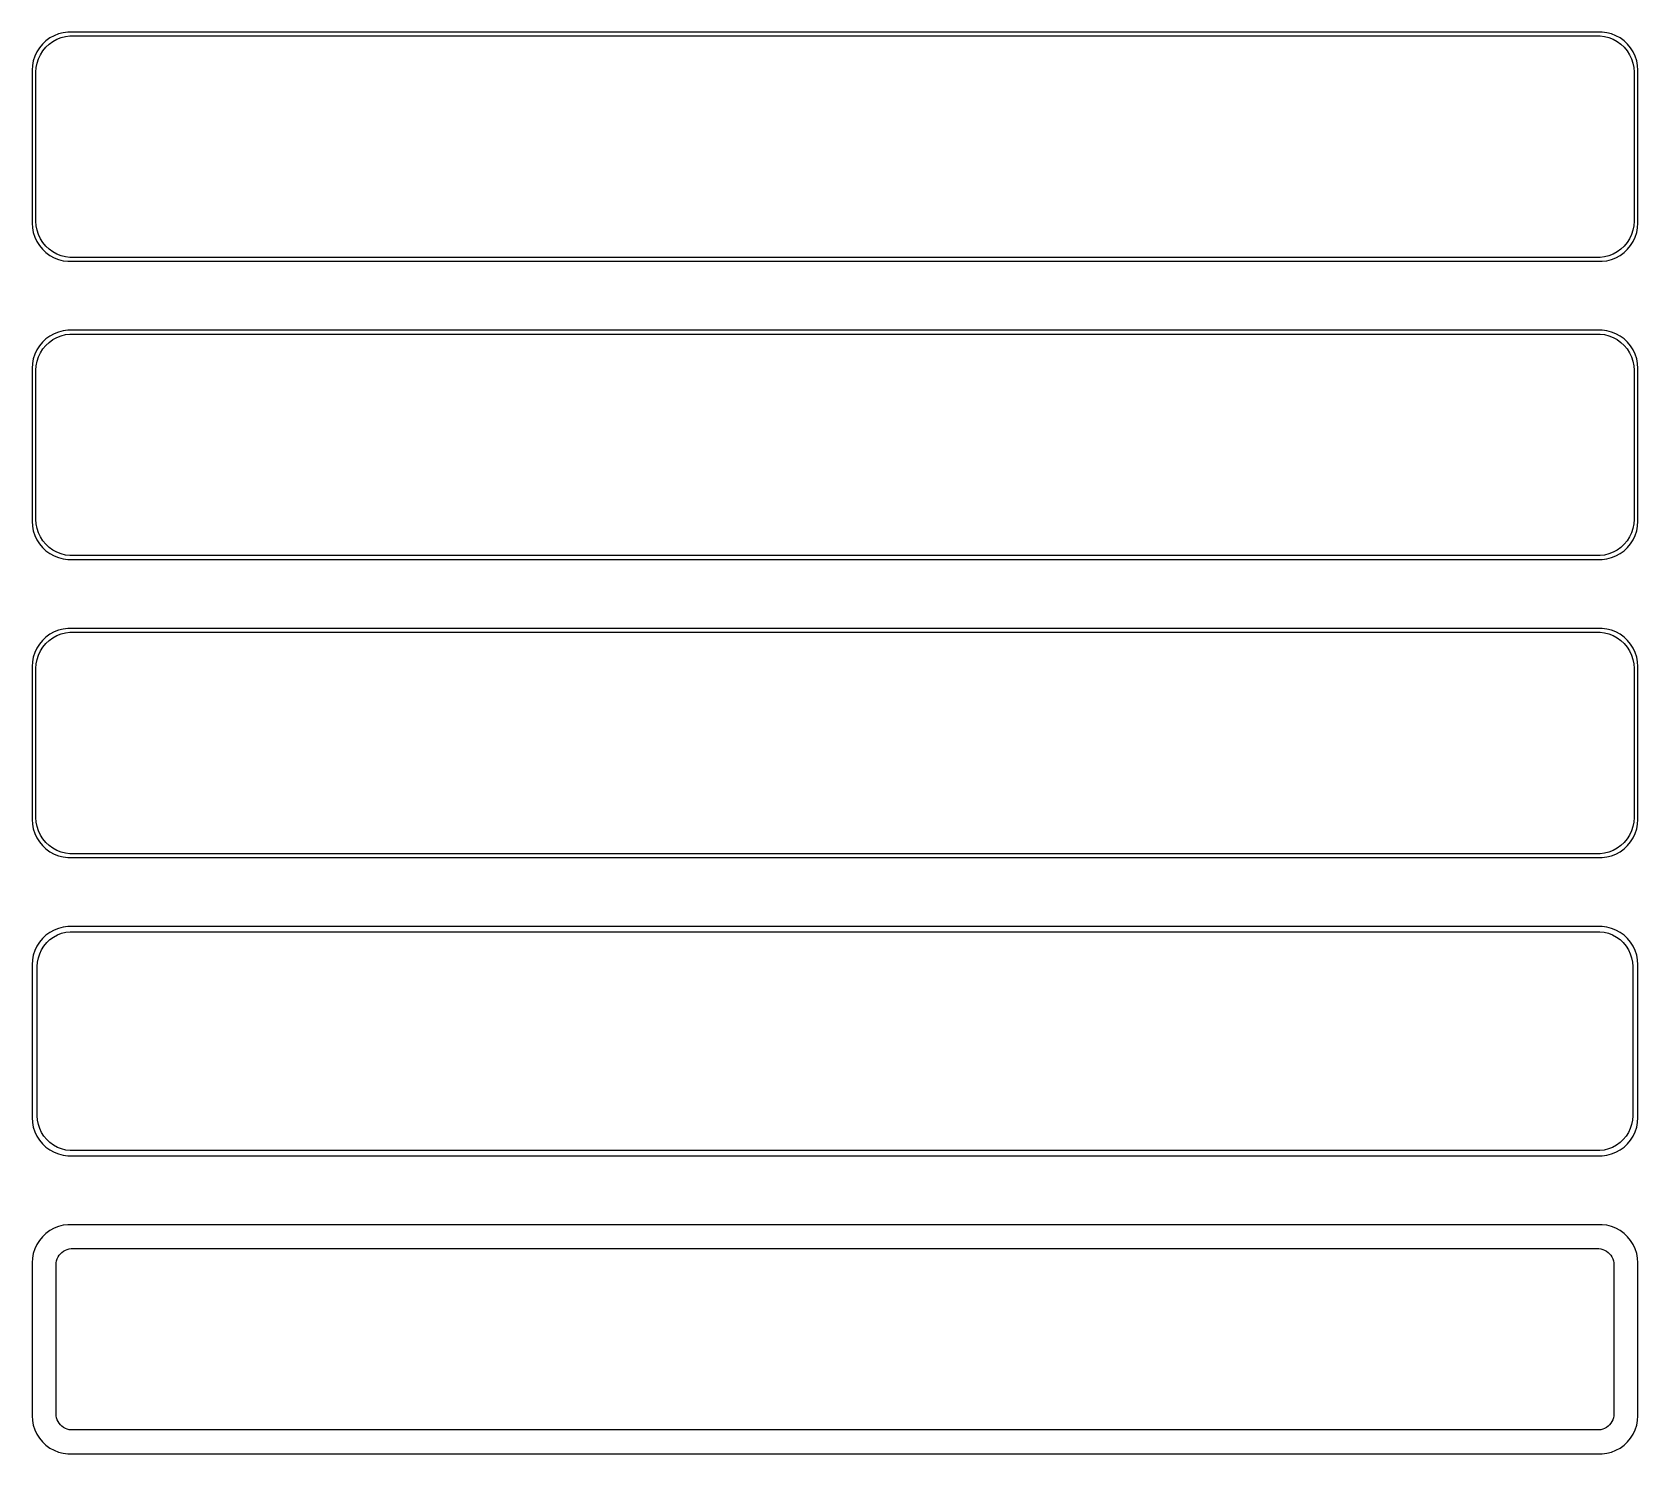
# Model space of a CAD drawing. Header units: metres. Extents: x -105 to 105, y 180 to 366.
import ezdxf

# ---------------------------------------------------------------- set-up
doc = ezdxf.new("R2010")
doc.units = ezdxf.units.M

msp = doc.modelspace()

# ---------------------------------------------------------------- linework, layer by layer
for p, q in [((-102.129, 365.524), (-102.679, 365.222)), ((-101.545, 365.755), (-102.129, 365.524)), ((-100.937, 365.911), (-101.545, 365.755)), ((-101.218, 365.268), (-100.64, 365.416)), ((-100.314, 365.99), (-100.937, 365.911)), ((-100.64, 365.416), (-100.048, 365.491)), ((100.314, 365.99), (-100.314, 365.99)), ((-100.048, 365.491), (100.048, 365.491)), ((100.048, 365.491), (100.64, 365.416)), ((100.937, 365.911), (100.314, 365.99)), ((100.64, 365.416), (101.218, 365.268)), ((101.545, 365.755), (100.937, 365.911)), ((102.129, 365.524), (101.545, 365.755)), ((102.679, 365.222), (102.129, 365.524)), ((-104.382, 363.409), (-104.649, 362.841)), ((-104.045, 363.939), (-104.382, 363.409)), ((-103.645, 364.423), (-104.045, 363.939)), ((-103.912, 363.038), (-103.593, 363.542)), ((-103.187, 364.853), (-103.645, 364.423)), ((-103.593, 363.542), (-103.213, 364.002)), ((-103.213, 364.002), (-102.778, 364.41)), ((-102.679, 365.222), (-103.187, 364.853)), ((-102.778, 364.41), (-102.295, 364.761)), ((-102.295, 364.761), (-101.772, 365.048)), ((-101.772, 365.048), (-101.218, 365.268)), ((101.218, 365.268), (101.772, 365.048)), ((101.772, 365.048), (102.295, 364.761)), ((102.295, 364.761), (102.778, 364.41)), ((103.187, 364.853), (102.679, 365.222)), ((102.778, 364.41), (103.213, 364.002)), ((103.645, 364.423), (103.187, 364.853)), ((103.213, 364.002), (103.593, 363.542)), ((103.593, 363.542), (103.912, 363.038)), ((104.045, 363.939), (103.645, 364.423)), ((104.382, 363.409), (104.045, 363.939)), ((104.649, 362.841), (104.382, 363.409)), ((-104.961, 361.627), (-105, 361)), ((-104.843, 362.243), (-104.961, 361.627)), ((-104.649, 362.841), (-104.843, 362.243)), ((-104.5, 360.75), (-104.463, 361.345)), ((-104.463, 361.345), (-104.351, 361.931)), ((-104.351, 361.931), (-104.166, 362.499)), ((-104.166, 362.499), (-103.912, 363.038)), ((103.912, 363.038), (104.166, 362.499)), ((104.166, 362.499), (104.351, 361.931)), ((104.351, 361.931), (104.463, 361.345)), ((104.463, 361.345), (104.5, 360.75)), ((104.843, 362.243), (104.649, 362.841)), ((104.961, 361.627), (104.843, 362.243)), ((105, 361), (104.961, 361.627)), ((-105, 361), (-105, 341)), ((-104.5, 341.25), (-104.5, 360.75)), ((104.5, 360.75), (104.5, 341.25)), ((105, 341), (105, 361)), ((-105, 341), (-104.961, 340.373)), ((-104.961, 340.373), (-104.843, 339.757)), ((-104.463, 340.655), (-104.5, 341.25)), ((-104.351, 340.069), (-104.463, 340.655)), ((104.463, 340.655), (104.351, 340.069)), ((104.5, 341.25), (104.463, 340.655)), ((104.843, 339.757), (104.961, 340.373)), ((104.961, 340.373), (105, 341)), ((-104.843, 339.757), (-104.649, 339.159)), ((-104.649, 339.159), (-104.382, 338.591)), ((-104.382, 338.591), (-104.045, 338.061)), ((-104.166, 339.501), (-104.351, 340.069)), ((-103.912, 338.962), (-104.166, 339.501)), ((-103.593, 338.458), (-103.912, 338.962)), ((-103.213, 337.998), (-103.593, 338.458)), ((103.593, 338.458), (103.213, 337.998)), ((103.912, 338.962), (103.593, 338.458)), ((104.166, 339.501), (103.912, 338.962)), ((104.045, 338.061), (104.382, 338.591)), ((104.351, 340.069), (104.166, 339.501)), ((104.382, 338.591), (104.649, 339.159)), ((104.649, 339.159), (104.843, 339.757)), ((-104.045, 338.061), (-103.645, 337.577)), ((-103.645, 337.577), (-103.187, 337.147)), ((-102.778, 337.59), (-103.213, 337.998)), ((-103.187, 337.147), (-102.679, 336.778)), ((-102.295, 337.239), (-102.778, 337.59)), ((-102.679, 336.778), (-102.129, 336.476)), ((-101.772, 336.952), (-102.295, 337.239)), ((-102.129, 336.476), (-101.545, 336.245)), ((-101.218, 336.732), (-101.772, 336.952)), ((-101.545, 336.245), (-100.937, 336.089)), ((-100.64, 336.584), (-101.218, 336.732)), ((-100.937, 336.089), (-100.314, 336.01)), ((-100.048, 336.509), (-100.64, 336.584)), ((-100.314, 336.01), (100.314, 336.01)), ((100.048, 336.509), (-100.048, 336.509)), ((100.64, 336.584), (100.048, 336.509)), ((100.314, 336.01), (100.937, 336.089)), ((101.218, 336.732), (100.64, 336.584)), ((100.937, 336.089), (101.545, 336.245)), ((101.772, 336.952), (101.218, 336.732)), ((101.545, 336.245), (102.129, 336.476)), ((102.295, 337.239), (101.772, 336.952)), ((102.129, 336.476), (102.679, 336.778)), ((102.778, 337.59), (102.295, 337.239)), ((102.679, 336.778), (103.187, 337.147)), ((103.213, 337.998), (102.778, 337.59)), ((103.187, 337.147), (103.645, 337.577)), ((103.645, 337.577), (104.045, 338.061)), ((-103.187, 325.853), (-103.645, 325.423)), ((-102.679, 326.222), (-103.187, 325.853)), ((-102.778, 325.41), (-102.295, 325.761)), ((-102.129, 326.524), (-102.679, 326.222)), ((-102.295, 325.761), (-101.772, 326.048)), ((-101.545, 326.755), (-102.129, 326.524)), ((-101.772, 326.048), (-101.218, 326.268)), ((-100.937, 326.911), (-101.545, 326.755)), ((-101.218, 326.268), (-100.64, 326.416)), ((-100.314, 326.99), (-100.937, 326.911)), ((-100.64, 326.416), (-100.048, 326.491)), ((100.314, 326.99), (-100.314, 326.99)), ((-100.048, 326.491), (100.048, 326.491)), ((100.048, 326.491), (100.64, 326.416)), ((100.937, 326.911), (100.314, 326.99)), ((100.64, 326.416), (101.218, 326.268)), ((101.545, 326.755), (100.937, 326.911)), ((101.218, 326.268), (101.772, 326.048)), ((102.129, 326.524), (101.545, 326.755)), ((101.772, 326.048), (102.295, 325.761)), ((102.679, 326.222), (102.129, 326.524)), ((102.295, 325.761), (102.778, 325.41)), ((103.187, 325.853), (102.679, 326.222)), ((103.645, 325.423), (103.187, 325.853)), ((-104.649, 323.841), (-104.843, 323.243)), ((-104.382, 324.409), (-104.649, 323.841)), ((-104.045, 324.939), (-104.382, 324.409)), ((-104.351, 322.931), (-104.166, 323.499)), ((-104.166, 323.499), (-103.912, 324.038)), ((-103.645, 325.423), (-104.045, 324.939)), ((-103.912, 324.038), (-103.593, 324.542)), ((-103.593, 324.542), (-103.213, 325.002)), ((-103.213, 325.002), (-102.778, 325.41)), ((102.778, 325.41), (103.213, 325.002)), ((103.213, 325.002), (103.593, 324.542)), ((103.593, 324.542), (103.912, 324.038)), ((104.045, 324.939), (103.645, 325.423)), ((103.912, 324.038), (104.166, 323.499)), ((104.382, 324.409), (104.045, 324.939)), ((104.166, 323.499), (104.351, 322.931)), ((104.649, 323.841), (104.382, 324.409)), ((104.843, 323.243), (104.649, 323.841)), ((-104.961, 322.627), (-105, 322)), ((-105, 322), (-105, 302)), ((-104.843, 323.243), (-104.961, 322.627)), ((-104.5, 321.75), (-104.463, 322.345)), ((-104.5, 302.25), (-104.5, 321.75)), ((-104.463, 322.345), (-104.351, 322.931)), ((104.351, 322.931), (104.463, 322.345)), ((104.463, 322.345), (104.5, 321.75)), ((104.5, 321.75), (104.5, 302.25)), ((104.961, 322.627), (104.843, 323.243)), ((105, 322), (104.961, 322.627)), ((105, 302), (105, 322)), ((-105, 302), (-104.961, 301.373)), ((-104.961, 301.373), (-104.843, 300.757)), ((-104.843, 300.757), (-104.649, 300.159)), ((-104.463, 301.655), (-104.5, 302.25)), ((-104.351, 301.069), (-104.463, 301.655)), ((-104.166, 300.501), (-104.351, 301.069)), ((-103.912, 299.962), (-104.166, 300.501)), ((104.166, 300.501), (103.912, 299.962)), ((104.351, 301.069), (104.166, 300.501)), ((104.463, 301.655), (104.351, 301.069)), ((104.5, 302.25), (104.463, 301.655)), ((104.649, 300.159), (104.843, 300.757)), ((104.843, 300.757), (104.961, 301.373)), ((104.961, 301.373), (105, 302)), ((-104.649, 300.159), (-104.382, 299.591)), ((-104.382, 299.591), (-104.045, 299.061)), ((-104.045, 299.061), (-103.645, 298.577)), ((-103.593, 299.458), (-103.912, 299.962)), ((-103.645, 298.577), (-103.187, 298.147)), ((-103.213, 298.998), (-103.593, 299.458)), ((-102.778, 298.59), (-103.213, 298.998)), ((-102.295, 298.239), (-102.778, 298.59)), ((-101.772, 297.952), (-102.295, 298.239)), ((102.295, 298.239), (101.772, 297.952)), ((102.778, 298.59), (102.295, 298.239)), ((103.213, 298.998), (102.778, 298.59)), ((103.187, 298.147), (103.645, 298.577)), ((103.593, 299.458), (103.213, 298.998)), ((103.912, 299.962), (103.593, 299.458)), ((103.645, 298.577), (104.045, 299.061)), ((104.045, 299.061), (104.382, 299.591)), ((104.382, 299.591), (104.649, 300.159)), ((-103.187, 298.147), (-102.679, 297.778)), ((-102.679, 297.778), (-102.129, 297.476)), ((-102.129, 297.476), (-101.545, 297.245)), ((-101.218, 297.732), (-101.772, 297.952)), ((-101.545, 297.245), (-100.937, 297.089)), ((-100.64, 297.584), (-101.218, 297.732)), ((-100.937, 297.089), (-100.314, 297.01)), ((-100.048, 297.509), (-100.64, 297.584)), ((-100.314, 297.01), (100.314, 297.01)), ((100.048, 297.509), (-100.048, 297.509)), ((100.64, 297.584), (100.048, 297.509)), ((100.314, 297.01), (100.937, 297.089)), ((101.218, 297.732), (100.64, 297.584)), ((100.937, 297.089), (101.545, 297.245)), ((101.772, 297.952), (101.218, 297.732)), ((101.545, 297.245), (102.129, 297.476)), ((102.129, 297.476), (102.679, 297.778)), ((102.679, 297.778), (103.187, 298.147)), ((-101.545, 287.755), (-102.129, 287.524)), ((-100.937, 287.911), (-101.545, 287.755)), ((-100.314, 287.99), (-100.937, 287.911)), ((100.314, 287.99), (-100.314, 287.99)), ((100.937, 287.911), (100.314, 287.99)), ((101.545, 287.755), (100.937, 287.911)), ((102.129, 287.524), (101.545, 287.755)), ((-104.045, 285.939), (-104.382, 285.409)), ((-103.645, 286.423), (-104.045, 285.939)), ((-103.187, 286.853), (-103.645, 286.423)), ((-103.593, 285.542), (-103.213, 286.002)), ((-103.213, 286.002), (-102.778, 286.41)), ((-102.679, 287.222), (-103.187, 286.853)), ((-102.778, 286.41), (-102.295, 286.761)), ((-102.129, 287.524), (-102.679, 287.222)), ((-102.295, 286.761), (-101.772, 287.048)), ((-101.772, 287.048), (-101.218, 287.268)), ((-101.218, 287.268), (-100.64, 287.416)), ((-100.64, 287.416), (-100.048, 287.491)), ((-100.048, 287.491), (100.048, 287.491)), ((100.048, 287.491), (100.64, 287.416)), ((100.64, 287.416), (101.218, 287.268)), ((101.218, 287.268), (101.772, 287.048)), ((101.772, 287.048), (102.295, 286.761)), ((102.679, 287.222), (102.129, 287.524)), ((102.295, 286.761), (102.778, 286.41)), ((103.187, 286.853), (102.679, 287.222)), ((102.778, 286.41), (103.213, 286.002)), ((103.645, 286.423), (103.187, 286.853)), ((103.213, 286.002), (103.593, 285.542)), ((104.045, 285.939), (103.645, 286.423)), ((104.382, 285.409), (104.045, 285.939)), ((-104.961, 283.627), (-105, 283)), ((-104.843, 284.243), (-104.961, 283.627)), ((-104.649, 284.841), (-104.843, 284.243)), ((-104.382, 285.409), (-104.649, 284.841)), ((-104.463, 283.345), (-104.351, 283.931)), ((-104.351, 283.931), (-104.166, 284.499)), ((-104.166, 284.499), (-103.912, 285.038)), ((-103.912, 285.038), (-103.593, 285.542)), ((103.593, 285.542), (103.912, 285.038)), ((103.912, 285.038), (104.166, 284.499)), ((104.166, 284.499), (104.351, 283.931)), ((104.351, 283.931), (104.463, 283.345)), ((104.649, 284.841), (104.382, 285.409)), ((104.843, 284.243), (104.649, 284.841)), ((104.961, 283.627), (104.843, 284.243)), ((105, 283), (104.961, 283.627)), ((-105, 283), (-105, 263)), ((-104.5, 282.75), (-104.463, 283.345)), ((-104.5, 263.25), (-104.5, 282.75)), ((104.463, 283.345), (104.5, 282.75)), ((104.5, 282.75), (104.5, 263.25)), ((105, 263), (105, 283)), ((-105, 263), (-104.961, 262.373)), ((-104.463, 262.655), (-104.5, 263.25)), ((-104.351, 262.069), (-104.463, 262.655)), ((104.463, 262.655), (104.351, 262.069)), ((104.5, 263.25), (104.463, 262.655)), ((104.961, 262.373), (105, 263)), ((-104.961, 262.373), (-104.843, 261.757)), ((-104.843, 261.757), (-104.649, 261.159)), ((-104.649, 261.159), (-104.382, 260.591)), ((-104.382, 260.591), (-104.045, 260.061)), ((-104.166, 261.501), (-104.351, 262.069)), ((-103.912, 260.962), (-104.166, 261.501)), ((-103.593, 260.458), (-103.912, 260.962)), ((-103.213, 259.998), (-103.593, 260.458)), ((103.593, 260.458), (103.213, 259.998)), ((103.912, 260.962), (103.593, 260.458)), ((104.166, 261.501), (103.912, 260.962)), ((104.045, 260.061), (104.382, 260.591)), ((104.351, 262.069), (104.166, 261.501)), ((104.382, 260.591), (104.649, 261.159)), ((104.649, 261.159), (104.843, 261.757)), ((104.843, 261.757), (104.961, 262.373)), ((-104.045, 260.061), (-103.645, 259.577)), ((-103.645, 259.577), (-103.187, 259.147)), ((-102.778, 259.59), (-103.213, 259.998)), ((-103.187, 259.147), (-102.679, 258.778)), ((-102.295, 259.239), (-102.778, 259.59)), ((-102.679, 258.778), (-102.129, 258.476)), ((-101.772, 258.952), (-102.295, 259.239)), ((-102.129, 258.476), (-101.545, 258.245)), ((-101.218, 258.732), (-101.772, 258.952)), ((-100.64, 258.584), (-101.218, 258.732)), ((-100.048, 258.509), (-100.64, 258.584)), ((100.048, 258.509), (-100.048, 258.509)), ((100.64, 258.584), (100.048, 258.509)), ((101.218, 258.732), (100.64, 258.584)), ((101.772, 258.952), (101.218, 258.732)), ((101.545, 258.245), (102.129, 258.476)), ((102.295, 259.239), (101.772, 258.952)), ((102.129, 258.476), (102.679, 258.778)), ((102.778, 259.59), (102.295, 259.239)), ((102.679, 258.778), (103.187, 259.147)), ((103.213, 259.998), (102.778, 259.59)), ((103.187, 259.147), (103.645, 259.577)), ((103.645, 259.577), (104.045, 260.061)), ((-101.545, 258.245), (-100.937, 258.089)), ((-100.937, 258.089), (-100.314, 258.01)), ((-100.314, 258.01), (100.314, 258.01)), ((100.314, 258.01), (100.937, 258.089)), ((100.937, 258.089), (101.545, 258.245)), ((-103.187, 247.853), (-103.645, 247.423)), ((-102.679, 248.222), (-103.187, 247.853)), ((-102.129, 248.524), (-102.679, 248.222)), ((-102.203, 247.616), (-101.699, 247.893)), ((-101.545, 248.755), (-102.129, 248.524)), ((-101.699, 247.893), (-101.165, 248.104)), ((-100.937, 248.911), (-101.545, 248.755)), ((-101.165, 248.104), (-100.608, 248.247)), ((-100.314, 248.99), (-100.937, 248.911)), ((-100.608, 248.247), (-100.037, 248.319)), ((100.314, 248.99), (-100.314, 248.99)), ((-100.037, 248.319), (100.037, 248.319)), ((100.037, 248.319), (100.608, 248.247)), ((100.937, 248.911), (100.314, 248.99)), ((100.608, 248.247), (101.165, 248.104)), ((101.545, 248.755), (100.937, 248.911)), ((101.165, 248.104), (101.699, 247.893)), ((102.129, 248.524), (101.545, 248.755)), ((101.699, 247.893), (102.203, 247.616)), ((102.679, 248.222), (102.129, 248.524)), ((103.187, 247.853), (102.679, 248.222)), ((103.645, 247.423), (103.187, 247.853)), ((-104.649, 245.841), (-104.843, 245.243)), ((-104.382, 246.409), (-104.649, 245.841)), ((-104.045, 246.939), (-104.382, 246.409)), ((-103.645, 247.423), (-104.045, 246.939)), ((-104.007, 245.435), (-103.762, 245.956)), ((-103.762, 245.956), (-103.454, 246.441)), ((-103.454, 246.441), (-103.088, 246.884)), ((-103.088, 246.884), (-102.668, 247.278)), ((-102.668, 247.278), (-102.203, 247.616)), ((102.203, 247.616), (102.668, 247.278)), ((102.668, 247.278), (103.088, 246.884)), ((103.088, 246.884), (103.454, 246.441)), ((103.454, 246.441), (103.762, 245.956)), ((104.045, 246.939), (103.645, 247.423)), ((103.762, 245.956), (104.007, 245.435)), ((104.382, 246.409), (104.045, 246.939)), ((104.649, 245.841), (104.382, 246.409)), ((104.843, 245.243), (104.649, 245.841)), ((-104.961, 244.627), (-105, 244)), ((-105, 244), (-105, 224)), ((-104.843, 245.243), (-104.961, 244.627)), ((-104.328, 243.75), (-104.292, 244.324)), ((-104.328, 224.25), (-104.328, 243.75)), ((-104.292, 244.324), (-104.185, 244.889)), ((-104.185, 244.889), (-104.007, 245.435)), ((104.007, 245.435), (104.185, 244.889)), ((104.185, 244.889), (104.292, 244.324)), ((104.292, 244.324), (104.328, 243.75)), ((104.328, 243.75), (104.328, 224.25)), ((104.961, 244.627), (104.843, 245.243)), ((105, 244), (104.961, 244.627)), ((105, 224), (105, 244)), ((-105, 224), (-104.961, 223.373)), ((-104.961, 223.373), (-104.843, 222.757)), ((-104.843, 222.757), (-104.649, 222.159)), ((-104.292, 223.676), (-104.328, 224.25)), ((-104.185, 223.111), (-104.292, 223.676)), ((-104.007, 222.565), (-104.185, 223.111)), ((104.185, 223.111), (104.007, 222.565)), ((104.292, 223.676), (104.185, 223.111)), ((104.328, 224.25), (104.292, 223.676)), ((104.649, 222.159), (104.843, 222.757)), ((104.843, 222.757), (104.961, 223.373)), ((104.961, 223.373), (105, 224)), ((-104.649, 222.159), (-104.382, 221.591)), ((-104.382, 221.591), (-104.045, 221.061)), ((-104.045, 221.061), (-103.645, 220.577)), ((-103.762, 222.044), (-104.007, 222.565)), ((-103.454, 221.559), (-103.762, 222.044)), ((-103.645, 220.577), (-103.187, 220.147)), ((-103.088, 221.116), (-103.454, 221.559)), ((-102.668, 220.722), (-103.088, 221.116)), ((-102.203, 220.384), (-102.668, 220.722)), ((102.668, 220.722), (102.203, 220.384)), ((103.088, 221.116), (102.668, 220.722)), ((103.454, 221.559), (103.088, 221.116)), ((103.187, 220.147), (103.645, 220.577)), ((103.762, 222.044), (103.454, 221.559)), ((103.645, 220.577), (104.045, 221.061)), ((104.007, 222.565), (103.762, 222.044)), ((104.045, 221.061), (104.382, 221.591)), ((104.382, 221.591), (104.649, 222.159)), ((-103.187, 220.147), (-102.679, 219.778)), ((-102.679, 219.778), (-102.129, 219.476)), ((-101.699, 220.107), (-102.203, 220.384)), ((-102.129, 219.476), (-101.545, 219.245)), ((-101.165, 219.896), (-101.699, 220.107)), ((-101.545, 219.245), (-100.937, 219.089)), ((-100.608, 219.753), (-101.165, 219.896)), ((-100.937, 219.089), (-100.314, 219.01)), ((-100.037, 219.681), (-100.608, 219.753)), ((-100.314, 219.01), (100.314, 219.01)), ((100.037, 219.681), (-100.037, 219.681)), ((100.608, 219.753), (100.037, 219.681)), ((100.314, 219.01), (100.937, 219.089)), ((101.165, 219.896), (100.608, 219.753)), ((100.937, 219.089), (101.545, 219.245)), ((101.699, 220.107), (101.165, 219.896)), ((101.545, 219.245), (102.129, 219.476)), ((102.203, 220.384), (101.699, 220.107)), ((102.129, 219.476), (102.679, 219.778)), ((102.679, 219.778), (103.187, 220.147)), ((-104.045, 207.939), (-104.382, 207.409)), ((-103.645, 208.423), (-104.045, 207.939)), ((-103.187, 208.853), (-103.645, 208.423)), ((-102.679, 209.222), (-103.187, 208.853)), ((-102.129, 209.524), (-102.679, 209.222)), ((-101.545, 209.755), (-102.129, 209.524)), ((-100.937, 209.911), (-101.545, 209.755)), ((-100.314, 209.99), (-100.937, 209.911)), ((100.314, 209.99), (-100.314, 209.99)), ((100.937, 209.911), (100.314, 209.99)), ((101.545, 209.755), (100.937, 209.911)), ((102.129, 209.524), (101.545, 209.755)), ((102.679, 209.222), (102.129, 209.524)), ((103.187, 208.853), (102.679, 209.222)), ((103.645, 208.423), (103.187, 208.853)), ((104.045, 207.939), (103.645, 208.423)), ((104.382, 207.409), (104.045, 207.939)), ((-104.843, 206.243), (-104.961, 205.627)), ((-104.649, 206.841), (-104.843, 206.243)), ((-104.382, 207.409), (-104.649, 206.841)), ((-101.599, 205.766), (-101.457, 205.99)), ((-101.457, 205.99), (-101.288, 206.194)), ((-101.288, 206.194), (-101.095, 206.375)), ((-101.095, 206.375), (-100.88, 206.531)), ((-100.88, 206.531), (-100.648, 206.659)), ((-100.648, 206.659), (-100.402, 206.756)), ((-100.402, 206.756), (-100.145, 206.822)), ((-100.145, 206.822), (-99.882, 206.855)), ((-99.882, 206.855), (99.882, 206.855)), ((99.882, 206.855), (100.145, 206.822)), ((100.145, 206.822), (100.402, 206.756)), ((100.402, 206.756), (100.648, 206.659)), ((100.648, 206.659), (100.88, 206.531)), ((100.88, 206.531), (101.095, 206.375)), ((101.095, 206.375), (101.288, 206.194)), ((101.288, 206.194), (101.457, 205.99)), ((101.457, 205.99), (101.599, 205.766)), ((104.649, 206.841), (104.382, 207.409)), ((104.843, 206.243), (104.649, 206.841)), ((104.961, 205.627), (104.843, 206.243)), ((-104.961, 205.627), (-105, 205)), ((-105, 205), (-105, 185)), ((-101.86, 204.75), (-101.843, 205.014)), ((-101.86, 185.25), (-101.86, 204.75)), ((-101.843, 205.014), (-101.793, 205.275)), ((-101.793, 205.275), (-101.711, 205.527)), ((-101.711, 205.527), (-101.599, 205.766)), ((101.599, 205.766), (101.711, 205.527)), ((101.711, 205.527), (101.793, 205.275)), ((101.793, 205.275), (101.843, 205.014)), ((101.843, 205.014), (101.86, 204.75)), ((101.86, 204.75), (101.86, 185.25)), ((105, 205), (104.961, 205.627)), ((105, 185), (105, 205)), ((-105, 185), (-104.961, 184.373)), ((-101.843, 184.986), (-101.86, 185.25)), ((-101.793, 184.725), (-101.843, 184.986)), ((101.843, 184.986), (101.793, 184.725)), ((101.86, 185.25), (101.843, 184.986)), ((104.961, 184.373), (105, 185)), ((-104.961, 184.373), (-104.843, 183.757)), ((-104.843, 183.757), (-104.649, 183.159)), ((-104.649, 183.159), (-104.382, 182.591)), ((-101.711, 184.473), (-101.793, 184.725)), ((-101.599, 184.234), (-101.711, 184.473)), ((-101.457, 184.01), (-101.599, 184.234)), ((-101.288, 183.806), (-101.457, 184.01)), ((-101.095, 183.625), (-101.288, 183.806)), ((-100.88, 183.469), (-101.095, 183.625)), ((-100.648, 183.341), (-100.88, 183.469)), ((-100.402, 183.244), (-100.648, 183.341)), ((-100.145, 183.178), (-100.402, 183.244)), ((-99.882, 183.145), (-100.145, 183.178)), ((99.882, 183.145), (-99.882, 183.145)), ((100.145, 183.178), (99.882, 183.145)), ((100.402, 183.244), (100.145, 183.178)), ((100.648, 183.341), (100.402, 183.244)), ((100.88, 183.469), (100.648, 183.341)), ((101.095, 183.625), (100.88, 183.469)), ((101.288, 183.806), (101.095, 183.625)), ((101.457, 184.01), (101.288, 183.806)), ((101.599, 184.234), (101.457, 184.01)), ((101.711, 184.473), (101.599, 184.234)), ((101.793, 184.725), (101.711, 184.473)), ((104.382, 182.591), (104.649, 183.159)), ((104.649, 183.159), (104.843, 183.757)), ((104.843, 183.757), (104.961, 184.373)), ((-104.382, 182.591), (-104.045, 182.061)), ((-104.045, 182.061), (-103.645, 181.577)), ((-103.645, 181.577), (-103.187, 181.147)), ((-103.187, 181.147), (-102.679, 180.778)), ((-102.679, 180.778), (-102.129, 180.476)), ((102.129, 180.476), (102.679, 180.778)), ((102.679, 180.778), (103.187, 181.147)), ((103.187, 181.147), (103.645, 181.577)), ((103.645, 181.577), (104.045, 182.061)), ((104.045, 182.061), (104.382, 182.591)), ((-102.129, 180.476), (-101.545, 180.245)), ((-101.545, 180.245), (-100.937, 180.089)), ((-100.937, 180.089), (-100.314, 180.01)), ((-100.314, 180.01), (100.314, 180.01)), ((100.314, 180.01), (100.937, 180.089)), ((100.937, 180.089), (101.545, 180.245)), ((101.545, 180.245), (102.129, 180.476))]:
    msp.add_line(p, q)

doc.saveas('drawing.dxf')
